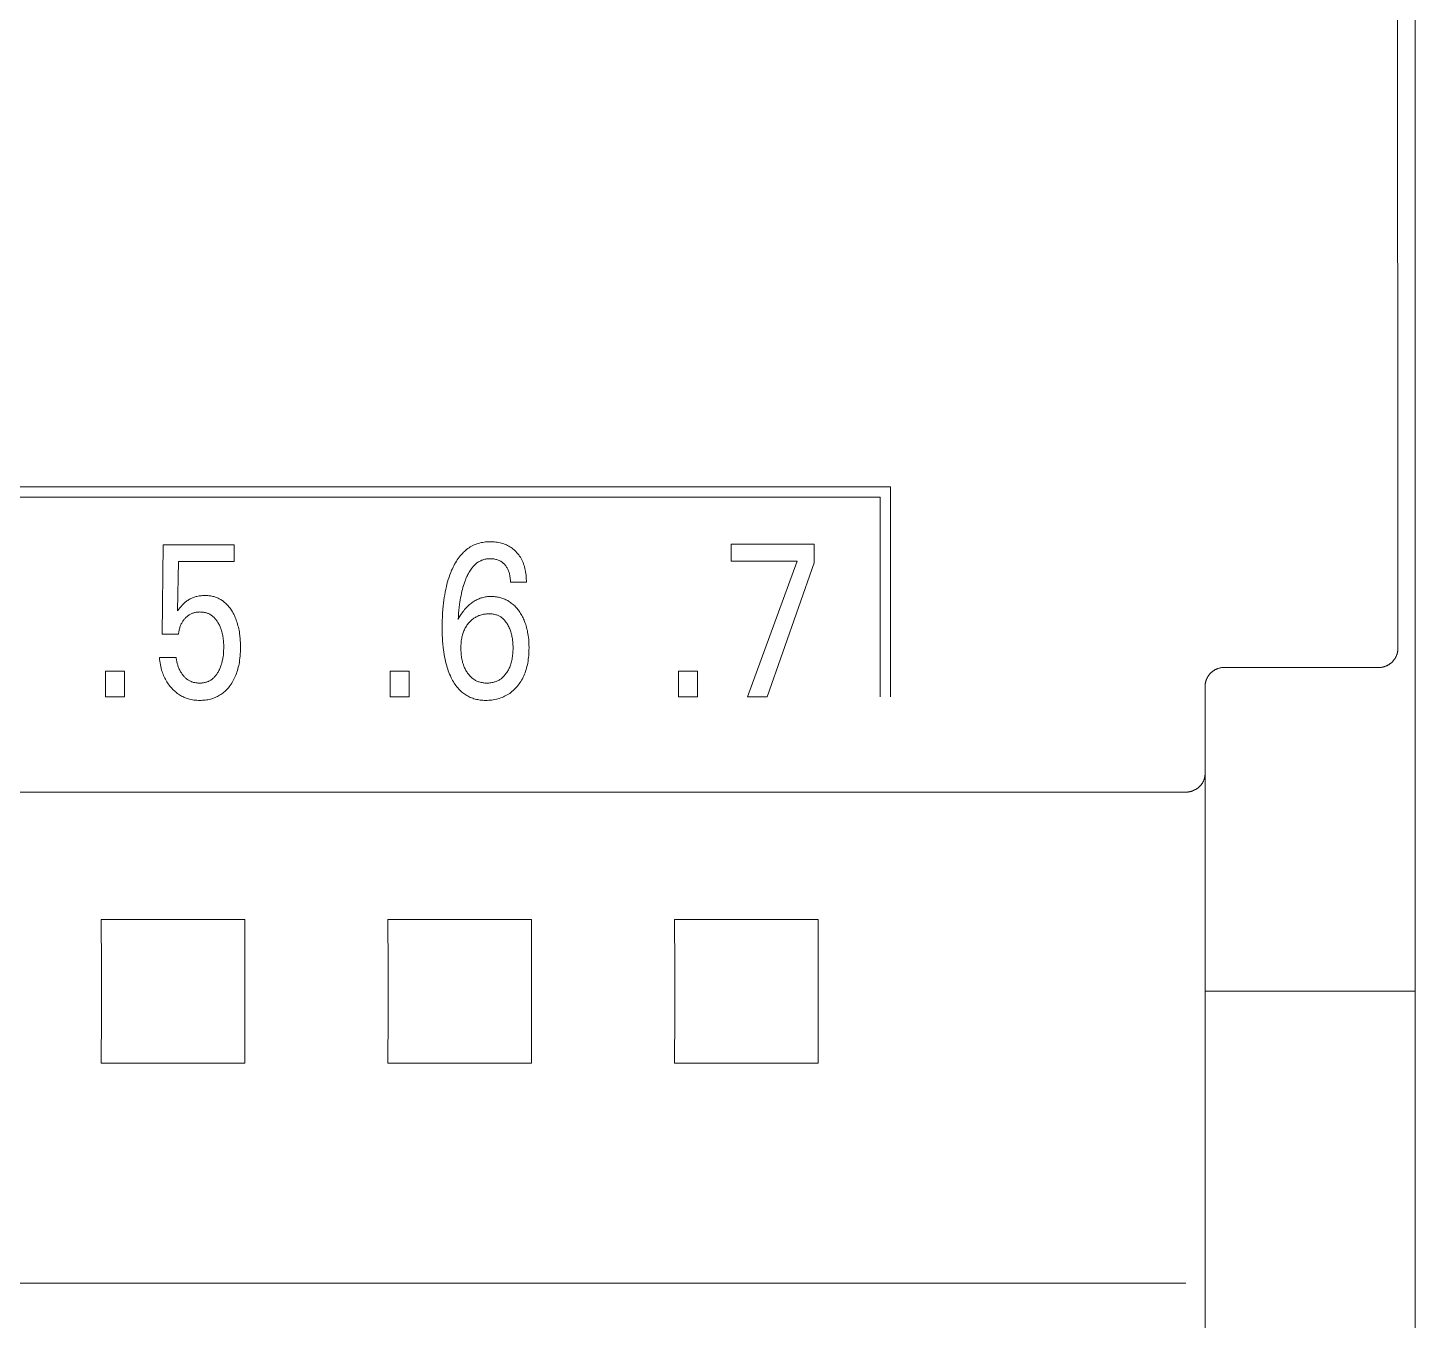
# Model space of a CAD drawing. Header units: millimetres. Extents: x 0 to 420, y 0 to 297.
# Drawn here: x 231.4 to 245.92, y 154.27 to 167.8 of the extents above; entities that cross this region are included whole.
import ezdxf

# ---------------------------------------------------------------- set-up
doc = ezdxf.new("R2010")
doc.units = ezdxf.units.MM
doc.layers.add('eProC - L2', color=41, linetype='Continuous', lineweight=20)

msp = doc.modelspace()

# ---------------------------------------------------------------- linework, layer by layer
at = {"layer": 'eProC - L2', "linetype": 'Continuous'}
for p, q in [((245.924, 173.9), (245.924, 167.531)), ((245.923, 167.531), (245.923, 158.893)), ((245.924, 167.515), (245.924, 121.115)), ((240.434, 162.995), (216.385, 162.995)), ((240.434, 160.795), (240.434, 162.995)), ((240.324, 162.885), (216.495, 162.885)), ((240.324, 160.795), (240.324, 162.885)), ((232.811, 161.451), (232.822, 162.386)), ((232.822, 162.386), (233.563, 162.386)), ((233.563, 162.386), (233.563, 162.212)), ((238.764, 162.216), (238.764, 162.395)), ((238.764, 162.395), (239.634, 162.395)), ((239.634, 162.395), (239.634, 162.199)), ((232.982, 162.212), (232.972, 161.697)), ((233.563, 162.212), (232.982, 162.212)), ((239.454, 162.216), (238.764, 162.216)), ((238.937, 160.795), (239.454, 162.216)), ((239.634, 162.199), (239.143, 160.795)), ((236.622, 161.995), (236.455, 161.995)), ((232.982, 161.451), (232.811, 161.451)), ((232.782, 161.207), (232.957, 161.207)), ((232.218, 160.795), (232.218, 161.065)), ((232.218, 161.065), (232.415, 161.065)), ((232.415, 161.065), (232.415, 160.795)), ((235.198, 160.795), (235.198, 161.065)), ((235.198, 161.065), (235.396, 161.065)), ((235.396, 161.065), (235.396, 160.795)), ((238.214, 160.795), (238.214, 161.065)), ((238.214, 161.065), (238.411, 161.065)), ((238.411, 161.065), (238.411, 160.795)), ((243.924, 161.104), (245.542, 161.104)), ((243.724, 127.543), (243.724, 160.901)), ((232.415, 160.795), (232.218, 160.795)), ((235.396, 160.795), (235.198, 160.795)), ((238.411, 160.795), (238.214, 160.795)), ((239.143, 160.795), (238.937, 160.795)), ((243.524, 159.799), (178.324, 159.799)), ((233.676, 158.467), (232.172, 158.467)), ((236.676, 158.467), (235.172, 158.467)), ((239.676, 158.467), (238.172, 158.467)), ((243.724, 157.715), (245.924, 157.715)), ((233.676, 156.964), (232.172, 156.964)), ((236.676, 156.964), (235.172, 156.964)), ((239.676, 156.964), (238.172, 156.964)), ((243.524, 154.66), (178.311, 154.659))]:
    msp.add_line(p, q, dxfattribs=at)
for points in [[(245.742, 161.303), (245.74, 163.992), (245.739, 166.681), (245.739, 169.371), (245.739, 172.06), (245.739, 174.75), (245.74, 177.439), (245.742, 180.128)], [(236.622, 161.995), (236.622, 162.014), (236.621, 162.032), (236.62, 162.051), (236.619, 162.069), (236.616, 162.088), (236.614, 162.106), (236.61, 162.124), (236.607, 162.14), (236.603, 162.156), (236.598, 162.171), (236.593, 162.186), (236.587, 162.202), (236.581, 162.216), (236.574, 162.231), (236.567, 162.244), (236.559, 162.257), (236.551, 162.27), (236.542, 162.282), (236.533, 162.294), (236.523, 162.305), (236.513, 162.316), (236.503, 162.326), (236.493, 162.335), (236.483, 162.343), (236.472, 162.352), (236.461, 162.359), (236.449, 162.367), (236.438, 162.373), (236.425, 162.38), (236.413, 162.386), (236.4, 162.391), (236.387, 162.396), (236.374, 162.401), (236.36, 162.404), (236.347, 162.408), (236.332, 162.411), (236.317, 162.414), (236.302, 162.416), (236.287, 162.417), (236.271, 162.419), (236.256, 162.419), (236.24, 162.419), (236.225, 162.419), (236.21, 162.418), (236.194, 162.417), (236.179, 162.415), (236.163, 162.413), (236.148, 162.41), (236.133, 162.406), (236.118, 162.402), (236.104, 162.397), (236.089, 162.392), (236.075, 162.386), (236.061, 162.38), (236.048, 162.373), (236.035, 162.365), (236.022, 162.357), (236.009, 162.348), (235.997, 162.339), (235.985, 162.329), (235.974, 162.319), (235.963, 162.309), (235.952, 162.298), (235.942, 162.287), (235.93, 162.273), (235.919, 162.259), (235.909, 162.245), (235.899, 162.231), (235.889, 162.216), (235.88, 162.2), (235.871, 162.185), (235.863, 162.169), (235.855, 162.153), (235.848, 162.137), (235.84, 162.121), (235.831, 162.097), (235.822, 162.073), (235.813, 162.049), (235.805, 162.025), (235.798, 162), (235.791, 161.975), (235.785, 161.95), (235.779, 161.922), (235.773, 161.893), (235.767, 161.865), (235.763, 161.836), (235.759, 161.807), (235.755, 161.778), (235.752, 161.749), (235.748, 161.71), (235.745, 161.671), (235.743, 161.632), (235.742, 161.593), (235.741, 161.554), (235.741, 161.516), (235.741, 161.475)], [(235.908, 161.607), (235.91, 161.639), (235.913, 161.671), (235.916, 161.702), (235.919, 161.733), (235.923, 161.765), (235.926, 161.788), (235.93, 161.811), (235.934, 161.834), (235.938, 161.856), (235.943, 161.879), (235.948, 161.902), (235.953, 161.921), (235.958, 161.941), (235.964, 161.96), (235.97, 161.98), (235.977, 161.999), (235.984, 162.018), (235.989, 162.03), (235.993, 162.042), (235.999, 162.054), (236.004, 162.065), (236.01, 162.077), (236.016, 162.088), (236.022, 162.1), (236.029, 162.111), (236.036, 162.122), (236.043, 162.132), (236.051, 162.143), (236.057, 162.15), (236.063, 162.157), (236.069, 162.165), (236.076, 162.172), (236.083, 162.178), (236.09, 162.185), (236.097, 162.191), (236.105, 162.197), (236.112, 162.203), (236.12, 162.208), (236.128, 162.213), (236.137, 162.217), (236.145, 162.221), (236.153, 162.225), (236.161, 162.228), (236.17, 162.231), (236.178, 162.234), (236.187, 162.236), (236.196, 162.238), (236.205, 162.239), (236.214, 162.241), (236.223, 162.242), (236.232, 162.242), (236.24, 162.242), (236.251, 162.242), (236.261, 162.242), (236.271, 162.241), (236.281, 162.24), (236.291, 162.238), (236.301, 162.235), (236.31, 162.233), (236.319, 162.23), (236.328, 162.227), (236.336, 162.223), (236.344, 162.219), (236.353, 162.215), (236.36, 162.21), (236.368, 162.205), (236.375, 162.199), (236.382, 162.193), (236.388, 162.187), (236.395, 162.18), (236.4, 162.174), (236.406, 162.167), (236.411, 162.16), (236.415, 162.153), (236.42, 162.146), (236.424, 162.138), (236.428, 162.131), (236.432, 162.122), (236.435, 162.114), (236.438, 162.105), (236.441, 162.096), (236.444, 162.087), (236.446, 162.078), (236.448, 162.069), (236.45, 162.057), (236.452, 162.045), (236.453, 162.032), (236.454, 162.02), (236.454, 162.008), (236.455, 161.995)], [(233.624, 161.432), (233.62, 161.461), (233.618, 161.477), (233.615, 161.493), (233.612, 161.509), (233.608, 161.525), (233.604, 161.541), (233.6, 161.557), (233.595, 161.573), (233.59, 161.588), (233.586, 161.601), (233.581, 161.613), (233.576, 161.625), (233.571, 161.638), (233.566, 161.649), (233.56, 161.661), (233.554, 161.673), (233.547, 161.685), (233.54, 161.696), (233.535, 161.705), (233.529, 161.714), (233.522, 161.723), (233.516, 161.731), (233.509, 161.74), (233.502, 161.748), (233.495, 161.756), (233.488, 161.763), (233.48, 161.771), (233.472, 161.778), (233.464, 161.785), (233.457, 161.792), (233.449, 161.798), (233.441, 161.803), (233.432, 161.809), (233.424, 161.814), (233.415, 161.819), (233.406, 161.823), (233.397, 161.828), (233.388, 161.832), (233.379, 161.836), (233.37, 161.839), (233.36, 161.842), (233.35, 161.845), (233.34, 161.848), (233.329, 161.85), (233.319, 161.852), (233.309, 161.853), (233.298, 161.855), (233.288, 161.856), (233.277, 161.856), (233.267, 161.857), (233.256, 161.857), (233.245, 161.857), (233.233, 161.856), (233.221, 161.855), (233.209, 161.854), (233.197, 161.852), (233.186, 161.85), (233.174, 161.848), (233.165, 161.846), (233.156, 161.843), (233.147, 161.84), (233.137, 161.837), (233.128, 161.833), (233.12, 161.83), (233.111, 161.825), (233.102, 161.821), (233.094, 161.816), (233.086, 161.811), (233.078, 161.806), (233.07, 161.801), (233.062, 161.795), (233.055, 161.789), (233.048, 161.783), (233.04, 161.776), (233.03, 161.766), (233.02, 161.755), (233.008, 161.742), (232.997, 161.728), (232.985, 161.713), (232.972, 161.697)], [(236.649, 161.339), (236.648, 161.359), (236.647, 161.378), (236.646, 161.398), (236.644, 161.418), (236.641, 161.438), (236.638, 161.457), (236.635, 161.473), (236.632, 161.49), (236.628, 161.506), (236.624, 161.522), (236.619, 161.538), (236.615, 161.554), (236.609, 161.569), (236.603, 161.585), (236.598, 161.597), (236.593, 161.61), (236.587, 161.622), (236.581, 161.634), (236.574, 161.646), (236.568, 161.658), (236.56, 161.67), (236.553, 161.681), (236.545, 161.692), (236.538, 161.702), (236.531, 161.711), (236.524, 161.721), (236.516, 161.73), (236.508, 161.738), (236.5, 161.747), (236.491, 161.755), (236.482, 161.763), (236.473, 161.771), (236.464, 161.778), (236.455, 161.785), (236.446, 161.791), (236.436, 161.797), (236.427, 161.803), (236.417, 161.808), (236.407, 161.813), (236.397, 161.818), (236.386, 161.822), (236.376, 161.826), (236.365, 161.83), (236.354, 161.833), (236.343, 161.836), (236.331, 161.839), (236.32, 161.841), (236.308, 161.843), (236.297, 161.844), (236.285, 161.845), (236.273, 161.846), (236.261, 161.847), (236.25, 161.847), (236.238, 161.846), (236.227, 161.846), (236.215, 161.845), (236.204, 161.843), (236.193, 161.842), (236.181, 161.84), (236.17, 161.837), (236.159, 161.834), (236.148, 161.831), (236.138, 161.828), (236.127, 161.823), (236.116, 161.819), (236.106, 161.814), (236.095, 161.809), (236.085, 161.803), (236.075, 161.797), (236.065, 161.791), (236.056, 161.784), (236.047, 161.777), (236.037, 161.77), (236.026, 161.761), (236.016, 161.751), (236.005, 161.741), (235.995, 161.73), (235.985, 161.72), (235.976, 161.709), (235.967, 161.697), (235.958, 161.686), (235.949, 161.674), (235.934, 161.652), (235.92, 161.629), (235.914, 161.619), (235.908, 161.607)], [(232.982, 161.451), (232.983, 161.461), (232.984, 161.47), (232.986, 161.48), (232.988, 161.49), (232.99, 161.499), (232.992, 161.509), (232.995, 161.518), (232.997, 161.527), (233, 161.535), (233.003, 161.544), (233.007, 161.552), (233.011, 161.56), (233.015, 161.568), (233.019, 161.576), (233.024, 161.583), (233.028, 161.59), (233.033, 161.597), (233.039, 161.604), (233.044, 161.611), (233.05, 161.617), (233.056, 161.623), (233.062, 161.629), (233.067, 161.634), (233.074, 161.639), (233.08, 161.644), (233.086, 161.649), (233.093, 161.653), (233.1, 161.657), (233.106, 161.661), (233.113, 161.665), (233.12, 161.668), (233.127, 161.671), (233.135, 161.673), (233.142, 161.676), (233.149, 161.678), (233.157, 161.68), (233.165, 161.681), (233.173, 161.682), (233.181, 161.683), (233.189, 161.684), (233.197, 161.684), (233.206, 161.685), (233.213, 161.684), (233.221, 161.684), (233.229, 161.683), (233.236, 161.683), (233.244, 161.682), (233.251, 161.68), (233.259, 161.679), (233.266, 161.677), (233.274, 161.675), (233.281, 161.672), (233.288, 161.67), (233.295, 161.667), (233.301, 161.664), (233.308, 161.66), (233.314, 161.657), (233.32, 161.653), (233.326, 161.649), (233.332, 161.644), (233.338, 161.64), (233.344, 161.635), (233.35, 161.629), (233.357, 161.623), (233.363, 161.616), (233.369, 161.61), (233.374, 161.603), (233.38, 161.596), (233.385, 161.588), (233.39, 161.581), (233.394, 161.573), (233.399, 161.565), (233.404, 161.556), (233.409, 161.547), (233.413, 161.538), (233.417, 161.529), (233.421, 161.519), (233.425, 161.51), (233.428, 161.5), (233.432, 161.488), (233.435, 161.476), (233.439, 161.464), (233.442, 161.452), (233.444, 161.44), (233.446, 161.427), (233.448, 161.415), (233.45, 161.401), (233.452, 161.387), (233.453, 161.372), (233.454, 161.358), (233.455, 161.344), (233.455, 161.33), (233.455, 161.316), (233.455, 161.3), (233.454, 161.284), (233.454, 161.268), (233.452, 161.252), (233.451, 161.236)], [(236.02, 161.571), (236.027, 161.579), (236.034, 161.586), (236.041, 161.593), (236.048, 161.599), (236.056, 161.606), (236.064, 161.612), (236.072, 161.618), (236.08, 161.623), (236.088, 161.628), (236.097, 161.633), (236.106, 161.638), (236.115, 161.642), (236.124, 161.646), (236.133, 161.649), (236.142, 161.652), (236.152, 161.655), (236.162, 161.657), (236.173, 161.66), (236.183, 161.661), (236.194, 161.663), (236.204, 161.664), (236.215, 161.665), (236.225, 161.665), (236.236, 161.665), (236.245, 161.665), (236.255, 161.664), (236.264, 161.664), (236.274, 161.662), (236.283, 161.661), (236.292, 161.659), (236.301, 161.656), (236.31, 161.653), (236.318, 161.651), (236.325, 161.648), (236.332, 161.644), (236.339, 161.64), (236.346, 161.636), (236.353, 161.632), (236.36, 161.628), (236.366, 161.623), (236.372, 161.618), (236.379, 161.611), (236.386, 161.605), (236.393, 161.598), (236.399, 161.59), (236.405, 161.583), (236.411, 161.575), (236.417, 161.567), (236.422, 161.559), (236.428, 161.549), (236.433, 161.539), (236.438, 161.529), (236.443, 161.519), (236.447, 161.509), (236.451, 161.498), (236.455, 161.488), (236.459, 161.476), (236.463, 161.464), (236.466, 161.452), (236.468, 161.44), (236.471, 161.428), (236.473, 161.416), (236.475, 161.404), (236.477, 161.388), (236.479, 161.372), (236.48, 161.356), (236.481, 161.339), (236.482, 161.323), (236.482, 161.307), (236.482, 161.292), (236.481, 161.277), (236.48, 161.263), (236.479, 161.248), (236.478, 161.233), (236.476, 161.219), (236.474, 161.204), (236.472, 161.191), (236.469, 161.179), (236.466, 161.166), (236.463, 161.153), (236.459, 161.141), (236.455, 161.129), (236.451, 161.116), (236.447, 161.107), (236.443, 161.097), (236.438, 161.088), (236.434, 161.079), (236.429, 161.07), (236.423, 161.061), (236.418, 161.052), (236.412, 161.044), (236.404, 161.033)], [(235.741, 161.475), (235.742, 161.443), (235.743, 161.41), (235.745, 161.378), (235.748, 161.346), (235.751, 161.313), (235.754, 161.288), (235.758, 161.264), (235.761, 161.239), (235.766, 161.214), (235.771, 161.189), (235.776, 161.165), (235.783, 161.141), (235.788, 161.122), (235.793, 161.104), (235.799, 161.086), (235.805, 161.068), (235.812, 161.05), (235.819, 161.032), (235.827, 161.015), (235.835, 160.997), (235.842, 160.983), (235.85, 160.969), (235.858, 160.955), (235.866, 160.941), (235.875, 160.927), (235.885, 160.914), (235.894, 160.901), (235.905, 160.889), (235.915, 160.877), (235.927, 160.865), (235.936, 160.856), (235.946, 160.847), (235.956, 160.839), (235.967, 160.831), (235.977, 160.823), (235.988, 160.816), (235.999, 160.809), (236.011, 160.802), (236.023, 160.796), (236.035, 160.791), (236.047, 160.786), (236.06, 160.781), (236.073, 160.777), (236.086, 160.773), (236.099, 160.77), (236.113, 160.767), (236.126, 160.765), (236.14, 160.763), (236.154, 160.761), (236.167, 160.76), (236.181, 160.759), (236.195, 160.759), (236.211, 160.759), (236.228, 160.76), (236.244, 160.761), (236.26, 160.763), (236.276, 160.765), (236.292, 160.768), (236.308, 160.771), (236.324, 160.775), (236.338, 160.78), (236.353, 160.785), (236.367, 160.79), (236.381, 160.796), (236.394, 160.802), (236.408, 160.809), (236.421, 160.816), (236.434, 160.824), (236.447, 160.833), (236.459, 160.842), (236.471, 160.851), (236.483, 160.861), (236.494, 160.872), (236.505, 160.883), (236.516, 160.894), (236.526, 160.905), (236.536, 160.918), (236.546, 160.931), (236.555, 160.944), (236.564, 160.958), (236.572, 160.972), (236.58, 160.986), (236.588, 161.001), (236.595, 161.015), (236.602, 161.032), (236.608, 161.048), (236.614, 161.065), (236.619, 161.081), (236.624, 161.098), (236.628, 161.115), (236.632, 161.133), (236.636, 161.15), (236.639, 161.17), (236.642, 161.189), (236.645, 161.209), (236.646, 161.229), (236.648, 161.249), (236.649, 161.269), (236.649, 161.289), (236.65, 161.309), (236.649, 161.339)], [(236.404, 161.033), (236.398, 161.026), (236.392, 161.019), (236.386, 161.012), (236.379, 161.005), (236.372, 160.999), (236.365, 160.992), (236.357, 160.986), (236.35, 160.982), (236.343, 160.977), (236.336, 160.972), (236.328, 160.968), (236.321, 160.965), (236.313, 160.961), (236.305, 160.958), (236.297, 160.955), (236.289, 160.952), (236.28, 160.949), (236.27, 160.947), (236.26, 160.945), (236.25, 160.943), (236.239, 160.942), (236.229, 160.941), (236.219, 160.941), (236.209, 160.941), (236.199, 160.941), (236.188, 160.941), (236.178, 160.942), (236.168, 160.943), (236.158, 160.945), (236.148, 160.947), (236.139, 160.949), (236.129, 160.952), (236.121, 160.955), (236.113, 160.958), (236.105, 160.961), (236.098, 160.965), (236.09, 160.969), (236.083, 160.973), (236.075, 160.977), (236.068, 160.982), (236.062, 160.987), (236.054, 160.993), (236.046, 161), (236.039, 161.007), (236.032, 161.014), (236.025, 161.021), (236.019, 161.029), (236.012, 161.037), (236.006, 161.045), (236.001, 161.054), (235.995, 161.062), (235.99, 161.071), (235.985, 161.08), (235.98, 161.089), (235.976, 161.099), (235.972, 161.108), (235.968, 161.118), (235.963, 161.13), (235.959, 161.142), (235.955, 161.155), (235.952, 161.167), (235.949, 161.18), (235.947, 161.192), (235.944, 161.205), (235.942, 161.22), (235.94, 161.234), (235.939, 161.249), (235.938, 161.263), (235.937, 161.278), (235.937, 161.292), (235.937, 161.307), (235.937, 161.322), (235.937, 161.337), (235.938, 161.352), (235.939, 161.367), (235.941, 161.381), (235.943, 161.396), (235.946, 161.411), (235.948, 161.422), (235.951, 161.433), (235.954, 161.445), (235.957, 161.456), (235.961, 161.467), (235.965, 161.478), (235.969, 161.488), (235.974, 161.499), (235.978, 161.509), (235.983, 161.518), (235.989, 161.527), (235.994, 161.537), (236, 161.546), (236.007, 161.554), (236.013, 161.563), (236.02, 161.571)], [(232.782, 161.207), (232.784, 161.188), (232.786, 161.17), (232.789, 161.151), (232.792, 161.132), (232.796, 161.114), (232.8, 161.095), (232.805, 161.077), (232.81, 161.063), (232.814, 161.049), (232.82, 161.034), (232.825, 161.021), (232.831, 161.007), (232.837, 160.993), (232.844, 160.98), (232.851, 160.967), (232.859, 160.954), (232.866, 160.942), (232.874, 160.931), (232.883, 160.919), (232.891, 160.908), (232.9, 160.897), (232.91, 160.886), (232.92, 160.876), (232.929, 160.867), (232.939, 160.858), (232.949, 160.849), (232.959, 160.841), (232.969, 160.833), (232.98, 160.825), (232.991, 160.818), (233.002, 160.811), (233.014, 160.805), (233.025, 160.799), (233.037, 160.793), (233.049, 160.788), (233.061, 160.784), (233.073, 160.779), (233.085, 160.776), (233.098, 160.772), (233.113, 160.769), (233.128, 160.766), (233.143, 160.763), (233.159, 160.761), (233.174, 160.76), (233.19, 160.759), (233.206, 160.759), (233.219, 160.759), (233.233, 160.76), (233.247, 160.761), (233.261, 160.762), (233.275, 160.764), (233.289, 160.766), (233.302, 160.769), (233.316, 160.772), (233.329, 160.776), (233.341, 160.78), (233.354, 160.785), (233.366, 160.789), (233.378, 160.795), (233.389, 160.8), (233.401, 160.806), (233.412, 160.813), (233.423, 160.82), (233.434, 160.827), (233.445, 160.835), (233.455, 160.844), (233.465, 160.853), (233.475, 160.862), (233.485, 160.871), (233.494, 160.881), (233.503, 160.891), (233.511, 160.902), (233.519, 160.912), (233.529, 160.925), (233.538, 160.938), (233.546, 160.952), (233.554, 160.966), (233.561, 160.98), (233.568, 160.994), (233.575, 161.009), (233.581, 161.023), (233.587, 161.04), (233.593, 161.056), (233.598, 161.073), (233.603, 161.089), (233.607, 161.106), (233.611, 161.123), (233.615, 161.14), (233.618, 161.157), (233.621, 161.179), (233.624, 161.202), (233.626, 161.224), (233.628, 161.246), (233.629, 161.269), (233.63, 161.291), (233.63, 161.314), (233.63, 161.337), (233.629, 161.361), (233.628, 161.385), (233.626, 161.408), (233.624, 161.432)], [(233.451, 161.236), (233.448, 161.216), (233.447, 161.205), (233.445, 161.194), (233.443, 161.183), (233.44, 161.173), (233.438, 161.162), (233.435, 161.151), (233.432, 161.14), (233.428, 161.13), (233.425, 161.12), (233.422, 161.11), (233.418, 161.101), (233.414, 161.091), (233.409, 161.082), (233.405, 161.073), (233.4, 161.064), (233.395, 161.055), (233.391, 161.048), (233.387, 161.041), (233.382, 161.034), (233.377, 161.028), (233.372, 161.021), (233.367, 161.015), (233.362, 161.009), (233.356, 161.003), (233.351, 160.997), (233.345, 160.992), (233.34, 160.987), (233.334, 160.983), (233.329, 160.979), (233.323, 160.975), (233.318, 160.971), (233.312, 160.968), (233.306, 160.964), (233.3, 160.961), (233.294, 160.958), (233.288, 160.956), (233.281, 160.953), (233.274, 160.951), (233.267, 160.949), (233.259, 160.947), (233.252, 160.945), (233.244, 160.944), (233.237, 160.943), (233.229, 160.942), (233.221, 160.941), (233.213, 160.941), (233.206, 160.941), (233.198, 160.941), (233.191, 160.941), (233.184, 160.941), (233.176, 160.942), (233.169, 160.943), (233.162, 160.944), (233.154, 160.945), (233.147, 160.947), (233.14, 160.948), (233.133, 160.95), (233.126, 160.952), (233.119, 160.955), (233.113, 160.957), (233.106, 160.96), (233.099, 160.963), (233.093, 160.967), (233.087, 160.97), (233.08, 160.974), (233.074, 160.979), (233.068, 160.983), (233.062, 160.988), (233.056, 160.993), (233.051, 160.998), (233.045, 161.003), (233.04, 161.009), (233.035, 161.015), (233.03, 161.021), (233.025, 161.027), (233.021, 161.033), (233.016, 161.039), (233.012, 161.046), (233.008, 161.052), (233.004, 161.059), (232.999, 161.068), (232.995, 161.076), (232.99, 161.085), (232.986, 161.094), (232.983, 161.103), (232.979, 161.112), (232.976, 161.122), (232.973, 161.131), (232.97, 161.14), (232.967, 161.15), (232.965, 161.159), (232.963, 161.169), (232.961, 161.178), (232.96, 161.188), (232.958, 161.197), (232.957, 161.207)], [(245.542, 161.104), (245.547, 161.104), (245.552, 161.104), (245.558, 161.104), (245.563, 161.105), (245.568, 161.105), (245.573, 161.106), (245.578, 161.107), (245.583, 161.108), (245.587, 161.109), (245.592, 161.11), (245.597, 161.111), (245.602, 161.113), (245.606, 161.114), (245.611, 161.116), (245.616, 161.118), (245.62, 161.12), (245.625, 161.122), (245.629, 161.124), (245.634, 161.126), (245.638, 161.128), (245.642, 161.131), (245.646, 161.133), (245.651, 161.136), (245.655, 161.138), (245.659, 161.141), (245.663, 161.144), (245.666, 161.147), (245.67, 161.15), (245.674, 161.153), (245.678, 161.157), (245.681, 161.16), (245.685, 161.163), (245.688, 161.167), (245.691, 161.171), (245.694, 161.174), (245.698, 161.178), (245.701, 161.182), (245.704, 161.186), (245.706, 161.19), (245.709, 161.194), (245.712, 161.198), (245.715, 161.202), (245.717, 161.207), (245.719, 161.211), (245.722, 161.215), (245.724, 161.22), (245.726, 161.224), (245.728, 161.229), (245.729, 161.233), (245.731, 161.238), (245.733, 161.243), (245.734, 161.247), (245.735, 161.252), (245.737, 161.256), (245.738, 161.261), (245.739, 161.265), (245.739, 161.27), (245.74, 161.275), (245.741, 161.279), (245.741, 161.284), (245.742, 161.289), (245.742, 161.294), (245.742, 161.298), (245.742, 161.303)], [(243.724, 160.901), (243.724, 160.906), (243.724, 160.91), (243.724, 160.915), (243.725, 160.92), (243.725, 160.925), (243.726, 160.93), (243.727, 160.935), (243.728, 160.94), (243.729, 160.945), (243.73, 160.95), (243.731, 160.954), (243.732, 160.959), (243.734, 160.964), (243.735, 160.968), (243.737, 160.973), (243.739, 160.978), (243.741, 160.982), (243.743, 160.987), (243.745, 160.991), (243.747, 160.995), (243.749, 161), (243.752, 161.004), (243.754, 161.008), (243.757, 161.012), (243.76, 161.017), (243.762, 161.021), (243.765, 161.024), (243.768, 161.028), (243.771, 161.032), (243.775, 161.036), (243.778, 161.039), (243.781, 161.043), (243.785, 161.046), (243.788, 161.05), (243.792, 161.053), (243.795, 161.056), (243.799, 161.059), (243.803, 161.062), (243.807, 161.065), (243.811, 161.068), (243.815, 161.071), (243.819, 161.073), (243.823, 161.076), (243.827, 161.078), (243.831, 161.081), (243.836, 161.083), (243.84, 161.085), (243.844, 161.087), (243.849, 161.089), (243.853, 161.091), (243.858, 161.092), (243.863, 161.094), (243.867, 161.095), (243.872, 161.097), (243.876, 161.098), (243.881, 161.099), (243.886, 161.1), (243.891, 161.101), (243.895, 161.102), (243.9, 161.102), (243.905, 161.103), (243.91, 161.103), (243.914, 161.103), (243.919, 161.104), (243.924, 161.104)], [(243.724, 159.984), (243.724, 159.98), (243.724, 159.976), (243.723, 159.972), (243.723, 159.968), (243.722, 159.964), (243.722, 159.959), (243.721, 159.955), (243.72, 159.951), (243.719, 159.947), (243.718, 159.943), (243.717, 159.939), (243.716, 159.935), (243.714, 159.931), (243.713, 159.927), (243.711, 159.923), (243.709, 159.919), (243.707, 159.915), (243.705, 159.91), (243.703, 159.906), (243.701, 159.902), (243.699, 159.898), (243.696, 159.894), (243.694, 159.891), (243.691, 159.887), (243.688, 159.883), (243.686, 159.879), (243.683, 159.876), (243.679, 159.872), (243.676, 159.868), (243.673, 159.864), (243.669, 159.861), (243.666, 159.857), (243.662, 159.854), (243.658, 159.851), (243.655, 159.847), (243.651, 159.844), (243.647, 159.841), (243.643, 159.838), (243.639, 159.835), (243.634, 159.832), (243.63, 159.83), (243.626, 159.827), (243.621, 159.825), (243.617, 159.822), (243.612, 159.82), (243.608, 159.818), (243.603, 159.816), (243.598, 159.814), (243.594, 159.812), (243.589, 159.81), (243.584, 159.809), (243.579, 159.807), (243.575, 159.806), (243.57, 159.805), (243.566, 159.804), (243.561, 159.803), (243.557, 159.802), (243.552, 159.801), (243.547, 159.801), (243.543, 159.8), (243.538, 159.8), (243.533, 159.8), (243.529, 159.799), (243.524, 159.799)], [(232.172, 156.964), (232.174, 157.462), (232.174, 157.968), (232.172, 158.467)], [(233.676, 156.964), (233.674, 157.462), (233.674, 157.968), (233.676, 158.467)], [(235.172, 156.964), (235.174, 157.462), (235.174, 157.968), (235.172, 158.467)], [(236.676, 156.964), (236.674, 157.462), (236.674, 157.968), (236.676, 158.467)], [(238.172, 156.964), (238.174, 157.462), (238.174, 157.968), (238.172, 158.467)], [(239.676, 156.964), (239.674, 157.462), (239.674, 157.968), (239.676, 158.467)]]:
    msp.add_lwpolyline(points, dxfattribs=at)

doc.saveas('drawing.dxf')
